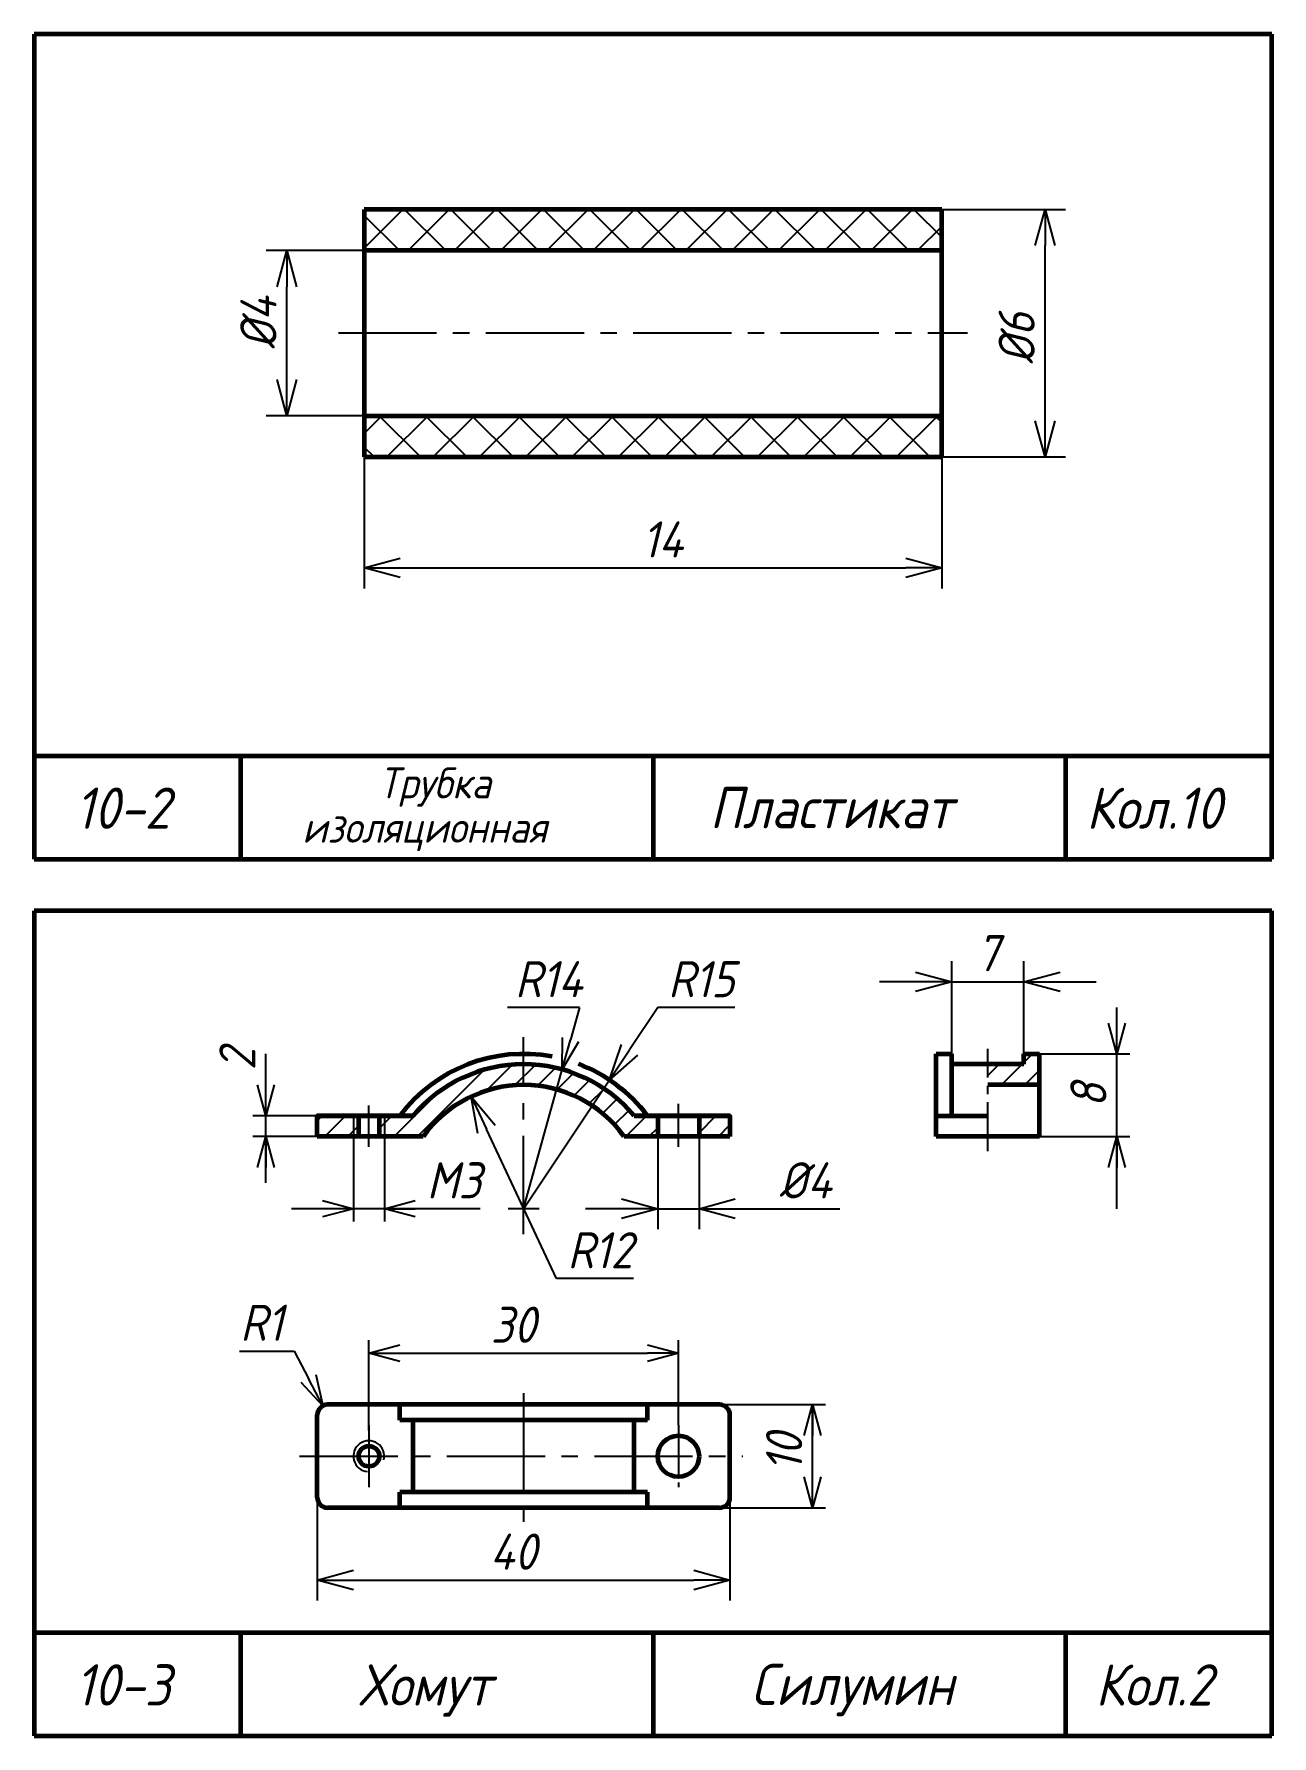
# Model space of a CAD drawing. Header units: millimetres. Extents: x -258 to 510, y 132 to 472.
# Drawn here: x 7 to 127, y 307 to 472 of the extents above; entities that cross this region are included whole.
import ezdxf

# ---------------------------------------------------------------- set-up
doc = ezdxf.new("R2010")
doc.units = ezdxf.units.MM
doc.header["$LTSCALE"] = 0.5
doc.linetypes.add('CENTER2', pattern=[28.575, 19.05, -3.175, 3.175, -3.175])
doc.linetypes.add('осевая2', pattern=[28.575, 19.05, -3.175, 3.175, -3.175])
doc.layers.get('0').update_dxf_attribs({"lineweight": 60})
doc.layers.get('Defpoints').update_dxf_attribs({"color": 5})
doc.styles.get("Standard").update_dxf_attribs({"font": 'isocpeui.ttf', "width": 0.9})
doc.dimstyles.new('Standart 1', dxfattribs={"dimtxt": 3.5, "dimasz": 3.5, "dimexe": 2, "dimexo": 0, "dimgap": 1, "dimtad": 1, "dimtoh": 1, "dimdec": 0, "dimtxsty": 'Standard', "dimblk": 'OPEN30', "dimcen": 2.5, "dimadec": 0, "dimazin": 0, "dimtfac": 1, "dimtdec": 0, "dimtmove": 0, "dimatfit": 3, "dimldrblk": 'DOTSMALL', "dimfxl": 0, "dimarcsym": 0})
pattern_1 = [(45, (-140.5362, 205.1184), (-1.122532, 1.122532), [])]

# ---------------------------------------------------------------- blocks, each defined once
blk = doc.blocks.new('_Open30')
at = {"color": 0, "linetype": 'ByBlock', "lineweight": -2}
for p, q in [((-1, 0.268), (0, 0)), ((0, 0), (-1, -0.268)), ((0, 0), (-1, 0))]:
    blk.add_line(p, q, dxfattribs=at)
blk = doc.blocks.new('*D57')
at = {"color": 0, "lineweight": -2}
for p, q in [((95, 455), (107, 455)), ((105, 434.5), (105, 451.5)), ((95, 431), (107, 431))]:
    blk.add_line(p, q, dxfattribs=at)
at = {"layer": 'Defpoints', "color": 0}
for p in [(95, 455), (105, 455), (95, 431)]:
    blk.add_point(p, dxfattribs=at)
at = {"color": 0, "lineweight": -2, "xscale": 3.5, "yscale": 3.5, "zscale": 3.5}
for p, rotation in [((105, 455), 90), ((105, 431), 270)]:
    blk.add_blockref('_Open30', p, dxfattribs=dict(at, rotation=rotation))
at = {"color": 0, "lineweight": -3, "insert": (102.25, 442.5), "char_height": 3.5, "attachment_point": 5, "rotation": 90}
blk.add_mtext('%%c6', dxfattribs=at)
blk = doc.blocks.new('_DotSmall')
at = {"color": 0, "linetype": 'ByBlock', "const_width": 0.5}
blk.add_lwpolyline([(-0.0625, 0, 1), (0.0625, 0, 1)], format="xyb", close=True, dxfattribs=at)
blk = doc.blocks.new('*D58')
at = {"color": 0, "lineweight": -2}
for p, q in [((39, 451), (29.5, 451)), ((31.5, 438.5), (31.5, 447.5)), ((39.04, 435), (29.5, 435))]:
    blk.add_line(p, q, dxfattribs=at)
at = {"layer": 'Defpoints', "color": 0}
for p in [(31.5, 451), (39, 451), (39.04, 435)]:
    blk.add_point(p, dxfattribs=at)
at = {"color": 0, "lineweight": -2, "xscale": 3.5, "yscale": 3.5, "zscale": 3.5}
for p, rotation in [((31.5, 451), 90), ((31.5, 435), 270)]:
    blk.add_blockref('_Open30', p, dxfattribs=dict(at, rotation=rotation))
at = {"color": 0, "lineweight": -3, "insert": (28.75, 444), "char_height": 3.5, "attachment_point": 5, "rotation": 90}
blk.add_mtext('%%c4', dxfattribs=at)
blk = doc.blocks.new('*D59')
at = {"color": 0, "lineweight": -2}
for p, q in [((39, 431), (39, 418.25)), ((95, 431), (95, 418.25)), ((42.5, 420.25), (91.5, 420.25))]:
    blk.add_line(p, q, dxfattribs=at)
at = {"layer": 'Defpoints', "color": 0}
for p in [(39, 431), (95, 431), (95, 420.25)]:
    blk.add_point(p, dxfattribs=at)
at = {"color": 0, "lineweight": -2, "xscale": 3.5, "yscale": 3.5, "zscale": 3.5, "rotation": 180}
blk.add_blockref('_Open30', (39, 420.25), dxfattribs=at)
at = {"color": 0, "lineweight": -2, "xscale": 3.5, "yscale": 3.5, "zscale": 3.5}
blk.add_blockref('_Open30', (95, 420.25), dxfattribs=at)
at = {"color": 0, "lineweight": -3, "insert": (67.93, 423), "char_height": 3.5, "attachment_point": 5}
blk.add_mtext('14', dxfattribs=at)
blk = doc.blocks.new('*D60')
at = {"color": 0, "lineweight": -2}
for p, q in [((67.46, 377.62), (64.73, 373.51)), ((74.92, 377.62), (67.46, 377.62)), ((54.46, 358.12), (62.78, 370.6))]:
    blk.add_line(p, q, dxfattribs=at)
at = {"layer": 'Defpoints', "color": 0}
for p in [(62.78, 370.6), (54.46, 358.12)]:
    blk.add_point(p, dxfattribs=at)
at = {"color": 0, "lineweight": -2, "xscale": 3.5, "yscale": 3.5, "zscale": 3.5, "rotation": 236.3099324740199}
blk.add_blockref('_Open30', (62.78, 370.6), dxfattribs=at)
at = {"color": 0, "lineweight": -3, "insert": (71.69, 380.37), "char_height": 3.5, "attachment_point": 5}
blk.add_mtext('R15', dxfattribs=at)
blk = doc.blocks.new('*D61')
at = {"color": 0, "lineweight": -2}
for p, q in [((57.63, 351.34), (50.86, 365.82)), ((65.11, 351.34), (57.63, 351.34))]:
    blk.add_line(p, q, dxfattribs=at)
at = {"layer": 'Defpoints', "color": 0}
for p in [(49.38, 368.99), (54.46, 358.12)]:
    blk.add_point(p, dxfattribs=at)
at = {"color": 0, "lineweight": -2, "xscale": 3.5, "yscale": 3.5, "zscale": 3.5, "rotation": 115.0544963400165}
blk.add_blockref('_Open30', (49.38, 368.99), dxfattribs=at)
at = {"color": 0, "lineweight": -3, "insert": (61.87, 354.09), "char_height": 3.5, "attachment_point": 5}
blk.add_mtext('R12', dxfattribs=at)
blk = doc.blocks.new('*D62')
at = {"color": 0, "lineweight": -2}
for p, q in [((95.96, 373.12), (95.96, 382.12)), ((102.96, 373.12), (102.96, 382.12)), ((92.46, 380.12), (88.96, 380.12)), ((95.96, 380.12), (102.96, 380.12)), ((106.46, 380.12), (109.96, 380.12))]:
    blk.add_line(p, q, dxfattribs=at)
at = {"layer": 'Defpoints', "color": 0}
for p in [(102.96, 380.12), (95.96, 373.12), (102.96, 373.12)]:
    blk.add_point(p, dxfattribs=at)
at = {"color": 0, "lineweight": -2, "xscale": 3.5, "yscale": 3.5, "zscale": 3.5}
blk.add_blockref('_Open30', (95.96, 380.12), dxfattribs=at)
at = {"color": 0, "lineweight": -2, "xscale": 3.5, "yscale": 3.5, "zscale": 3.5, "rotation": 180}
blk.add_blockref('_Open30', (102.96, 380.12), dxfattribs=at)
at = {"color": 0, "lineweight": -3, "insert": (99.46, 382.89), "char_height": 3.5, "attachment_point": 5}
blk.add_mtext('7', dxfattribs=at)
blk = doc.blocks.new('*D63')
at = {"color": 0, "lineweight": -2}
for p, q in [((34.46, 330.12), (34.46, 320.12)), ((74.46, 330.12), (74.46, 320.12)), ((37.96, 322.12), (70.96, 322.12))]:
    blk.add_line(p, q, dxfattribs=at)
at = {"layer": 'Defpoints', "color": 0}
for p in [(34.46, 330.12), (74.46, 330.12), (74.46, 322.12)]:
    blk.add_point(p, dxfattribs=at)
at = {"color": 0, "lineweight": -2, "xscale": 3.5, "yscale": 3.5, "zscale": 3.5, "rotation": 180}
blk.add_blockref('_Open30', (34.46, 322.12), dxfattribs=at)
at = {"color": 0, "lineweight": -2, "xscale": 3.5, "yscale": 3.5, "zscale": 3.5}
blk.add_blockref('_Open30', (74.46, 322.12), dxfattribs=at)
at = {"color": 0, "lineweight": -3, "insert": (53.46, 324.87), "char_height": 3.5, "attachment_point": 5}
blk.add_mtext('40', dxfattribs=at)
blk = doc.blocks.new('*D64')
at = {"color": 0, "lineweight": -2}
for p, q in [((67.46, 365.12), (67.46, 356.12)), ((71.46, 365.12), (71.46, 356.12)), ((63.96, 358.12), (60.46, 358.12)), ((67.46, 358.12), (71.46, 358.12)), ((74.96, 358.12), (85.1, 358.12))]:
    blk.add_line(p, q, dxfattribs=at)
at = {"layer": 'Defpoints', "color": 0}
for p in [(67.46, 365.12), (71.46, 365.12), (71.46, 358.12)]:
    blk.add_point(p, dxfattribs=at)
at = {"color": 0, "lineweight": -2, "xscale": 3.5, "yscale": 3.5, "zscale": 3.5}
blk.add_blockref('_Open30', (67.46, 358.12), dxfattribs=at)
at = {"color": 0, "lineweight": -2, "xscale": 3.5, "yscale": 3.5, "zscale": 3.5, "rotation": 180}
blk.add_blockref('_Open30', (71.46, 358.12), dxfattribs=at)
at = {"color": 0, "lineweight": -3, "insert": (81.78, 360.87), "char_height": 3.5, "attachment_point": 5}
blk.add_mtext('%%c4', dxfattribs=at)

msp = doc.modelspace()

# ---------------------------------------------------------------- hatches: boundary and pattern name
at = {"lineweight": -3}
h = msp.add_hatch(dxfattribs=at)
h.set_pattern_fill('ANSI37', style=0)
h.set_pattern_definition([(45, (-148, 372), (-2.245064, 2.245064), []), (135, (-148, 372), (-2.245064, -2.245064), [])])
h.paths.add_polyline_path([(95, 451), (95, 455), (39, 455), (39, 451)])
h.paths.add_polyline_path([(95, 431), (95, 435), (39, 435), (39, 431)])
h = msp.add_hatch(dxfattribs=at)
h.set_pattern_fill('ANSI31', scale=0.5, style=0)
h.set_pattern_definition(pattern_1)
h.paths.add_polyline_path([(99.46, 372.12), (99.46, 370.12), (104.46, 370.12), (104.46, 373.12), (102.96, 373.12), (102.96, 372.12)])
h = msp.add_hatch(dxfattribs=at)
h.set_pattern_fill('ANSI31', scale=0.5, style=0)
h.set_pattern_definition(pattern_1)
h.paths.add_polyline_path([(38.46, 367.12), (37.96, 367.12), (37.96, 365.12), (38.46, 365.12)])
h.paths.add_polyline_path([(37.96, 367.12), (34.46, 367.12), (34.46, 365.12), (37.96, 365.12)])
h.paths.add_polyline_path([(40.96, 367.12), (40.46, 367.12), (40.46, 365.12), (40.96, 365.12)])
h.paths.add_polyline_path([(40.96, 367.12), (40.96, 365.12), (44.72, 365.12, -0.241531), (54.46, 370.12), (54.46, 372.12, 0.221671), (43.74, 367.12)])
h.paths.add_polyline_path([(64.21, 365.12), (67.46, 365.12), (67.46, 367.12), (65.19, 367.12, 0.221671), (54.46, 372.12), (54.46, 370.12, -0.241531)])
h.paths.add_polyline_path([(74.46, 365.12), (74.46, 367.12), (71.46, 367.12), (71.46, 365.12)])

# ---------------------------------------------------------------- linework, layer by layer
at = {"color": 7, "lineweight": 60}
for p, q in [((7, 472), (7, 392)), ((127, 472), (7, 472)), ((127, 392), (127, 472)), ((39, 455), (39, 431)), ((95, 455), (39, 455)), ((95, 431), (95, 455)), ((95, 451), (39, 451)), ((39.04, 435), (95, 435)), ((39, 431), (95, 431)), ((127, 402), (7, 402)), ((27, 402), (27, 392)), ((67, 402), (67, 392)), ((107, 402), (107, 392)), ((7, 392), (127, 392)), ((7, 387), (7, 307)), ((127, 387), (7, 387)), ((127, 307), (127, 387)), ((94.46, 367.12), (99.46, 367.12)), ((127, 317), (7, 317)), ((27, 317), (27, 307)), ((67, 317), (67, 307)), ((107, 317), (107, 307)), ((7, 307), (127, 307))]:
    msp.add_line(p, q, dxfattribs=at)
at = {"color": 7, "linetype": 'осевая2', "lineweight": -3}
for p, q in [((36.5, 443.02), (97.5, 443.02)), ((54.46, 355.66), (54.46, 374.75)), ((54.46, 340.24), (54.46, 327.77)), ((32.74, 334.12), (75.71, 334.12))]:
    msp.add_line(p, q, dxfattribs=at)
at = {"color": 7, "lineweight": -3}
for p, q in [((59.88, 377.62), (52.9, 377.62)), ((59.88, 377.62), (59.01, 374.5)), ((111.96, 358.12), (111.96, 377.62)), ((29.46, 360.62), (29.46, 373.12)), ((104.46, 373.12), (113.21, 373.12)), ((54.46, 358.12), (58.21, 371.61)), ((34.46, 367.12), (28.21, 367.12)), ((34.46, 365.12), (28.21, 365.12)), ((37.96, 365.12), (37.96, 356.87)), ((40.96, 365.12), (40.96, 356.87)), ((104.46, 365.12), (113.21, 365.12)), ((50.25, 358.12), (31.96, 358.12)), ((39.46, 336.62), (39.46, 345.37)), ((69.46, 337.12), (69.46, 345.37)), ((26.91, 344.31), (32.2, 344.31)), ((32.2, 344.31), (33.6, 341.66)), ((42.46, 344.12), (66.46, 344.12)), ((73.46, 339.12), (83.71, 339.12)), ((82.46, 329.12), (82.46, 339.12)), ((73.46, 329.12), (83.71, 329.12))]:
    msp.add_line(p, q, dxfattribs=at)
at = {"color": 7, "linetype": 'Continuous', "lineweight": 60}
for p, q in [((94.46, 373.12), (95.96, 373.12)), ((94.46, 365.12), (94.46, 373.12)), ((95.96, 367.12), (95.96, 373.12)), ((102.96, 372.12), (102.96, 373.12)), ((102.98, 373.12), (104.46, 373.12)), ((104.46, 365.12), (104.46, 373.12)), ((102.96, 372.12), (95.96, 372.12)), ((104.46, 370.12), (99.46, 370.12)), ((34.46, 365.12), (34.46, 367.12)), ((38.46, 367.12), (38.46, 365.12)), ((40.46, 367.12), (40.46, 365.12)), ((67.46, 367.12), (67.46, 365.12)), ((71.46, 367.12), (71.46, 365.12)), ((74.46, 367.12), (74.46, 365.12)), ((44.72, 365.12), (34.46, 365.12)), ((74.46, 365.12), (64.21, 365.12)), ((104.46, 365.12), (94.46, 365.12)), ((73.46, 339.12), (35.46, 339.12)), ((42.46, 337.62), (42.46, 339.12)), ((66.46, 337.62), (66.46, 339.12)), ((34.46, 330.12), (34.46, 338.12)), ((66.46, 337.62), (42.46, 337.62)), ((43.74, 330.62), (43.74, 337.62)), ((65.19, 330.62), (65.19, 337.62)), ((74.46, 330.12), (74.46, 338.12)), ((42.46, 329.12), (42.46, 330.62)), ((66.46, 330.62), (42.46, 330.62)), ((66.46, 329.12), (66.46, 330.62)), ((73.46, 329.12), (35.46, 329.12))]:
    msp.add_line(p, q, dxfattribs=at)
at = {"color": 7, "linetype": 'осевая2', "lineweight": -3, "ltscale": 0.5}
for p, q in [((99.46, 363.68), (99.46, 373.62)), ((39.46, 364.12), (39.46, 368.12)), ((69.46, 337.12), (69.46, 331.12))]:
    msp.add_line(p, q, dxfattribs=at)
at = {"color": 7, "linetype": 'CENTER2', "lineweight": -3, "ltscale": 5}
for p, q in [((69.46, 364.12), (69.46, 368.27)), ((55.96, 358.12), (52.96, 358.12)), ((39.46, 337.12), (39.46, 331.12))]:
    msp.add_line(p, q, dxfattribs=at)
at = {"color": 7, "linetype": 'Continuous', "lineweight": -3}
for p, q in [((37.96, 367.12), (37.96, 365.12)), ((40.96, 367.12), (40.96, 365.12))]:
    msp.add_line(p, q, dxfattribs=at)
at = {"color": 7, "linetype": 'Continuous', "lineweight": 60}
msp.add_lwpolyline([(43.74, 367.12), (34.46, 367.12), (34.46, 367.12), (43.74, 367.12)], close=True, dxfattribs=at)
msp.add_lwpolyline([(65.19, 367.12), (74.46, 367.12), (65.19, 367.12)], dxfattribs=at)
for centre, radius in [((39.46, 334.12), 1), ((69.46, 334.12), 2)]:
    msp.add_circle(centre, radius, dxfattribs=at)
at = {"color": 7, "lineweight": 60}
for radius, start, end in [(15, 79.3901, 143.1301), (14, 40.0052, 139.9948), (15, 36.8699, 69.2672), (12, 35.6853, 144.3147)]:
    msp.add_arc((54.46, 358.12), radius, start, end, dxfattribs=at)
at = {"color": 7, "linetype": 'Continuous', "lineweight": 60}
for centre, start, end in [((35.46, 338.12), 90, 180), ((73.46, 338.12), 0, 90), ((35.46, 330.12), 180, 270), ((73.46, 330.12), 270, 0)]:
    msp.add_arc(centre, 1, start, end, dxfattribs=at)
at = {"color": 7, "linetype": 'Continuous', "lineweight": -3}
msp.add_arc((39.46, 334.12), 1.5, 346.7246, 264.6165, dxfattribs=at)

# ---------------------------------------------------------------- block references
at = {"color": 7, "lineweight": -3, "yscale": 3, "zscale": 3}
for p, xscale, rotation in [((58.21, 371.61), 3.00000000000001, 254.4886034723912), ((111.96, 373.12), 3, 270), ((29.46, 367.12), 3, 270), ((29.46, 365.12), 3, 90), ((111.96, 365.12), 3, 90), ((40.96, 358.12), 3, 180), ((39.46, 344.12), 3, 180), ((35, 339), 3.000000000000022, 297.7482354145802), ((82.46, 339.12), 3, 90), ((82.46, 329.12), 3, 270)]:
    msp.add_blockref('_Open30', p, dxfattribs=dict(at, xscale=xscale, rotation=rotation))
at = {"color": 7, "lineweight": -3, "xscale": 3, "yscale": 3, "zscale": 3}
for p in [(37.96, 358.12), (69.46, 344.12)]:
    msp.add_blockref('_Open30', p, dxfattribs=at)

# ---------------------------------------------------------------- texts
at = {"color": 7, "width": 0.9}
for s, height, p in [('Трубка', 3, (40.42, 397.9)), ('10-2', 4, (11, 394.95)), ('Пластикат', 4, (72.5, 395)), ('Кол.10', 4, (109, 394.95)), ('изоляционная', 3, (33, 393.6)), ('10-3', 4, (11, 309.95)), ('Хомут', 4, (38.5, 309.95)), ('Силумин', 4, (76.5, 310)), ('Кол.2', 4, (109.89, 309.95))]:
    msp.add_text(s, height=height, dxfattribs=at).set_placement(p)
at = {"color": 7, "lineweight": -3, "char_height": 3.5, "attachment_point": 5}
for s, insert in [('R14', (56.89, 380.37)), ('M3', (47.72, 360.87)), ('R1', (29.06, 347.06)), ('30', (53.46, 346.87))]:
    msp.add_mtext(s, dxfattribs=dict(at, insert=insert))
at = {"color": 7, "lineweight": -3, "char_height": 3.5, "attachment_point": 5, "rotation": 90}
for s, insert in [('2', (26.71, 372.62)), ('8', (109.21, 369.12)), ('10', (79.71, 334.5))]:
    msp.add_mtext(s, dxfattribs=dict(at, insert=insert))

# ---------------------------------------------------------------- dimensions: what is measured, and where the dimension line sits
at = {"color": 7, "lineweight": -3}
for base, p1, p2, text, picture, middle in [((105, 455), (95, 431), (95, 455), '%%c6', '*D57', (105, 442.5)), ((31.5, 451), (39.04, 435), (39, 451), '%%c4', '*D58', (31.5, 444))]:
    dim = msp.add_linear_dim(base=base, p1=p1, p2=p2, angle=90, text=text, dimstyle='Standart 1', dxfattribs=at)
    dim.commit()
    dim.dimension.update_dxf_attribs({"geometry": picture, "text_midpoint": middle, "dimtype": 160})
at = {"color": 7, "lineweight": -3, "ltscale": 0.5}
dim = msp.add_linear_dim(base=(95, 420.25), p1=(39, 431), p2=(95, 431), text='14', dimstyle='Standart 1', dxfattribs=at)
dim.commit()
dim.dimension.update_dxf_attribs({"geometry": '*D59', "text_midpoint": (67.93, 420.25), "dimtype": 160})
at = {"color": 7, "lineweight": -3}
for base, p1, p2, picture, middle in [((102.96, 380.12), (95.96, 373.12), (102.96, 373.12), '*D62', (99.46, 380.12)), ((74.46, 322.12), (34.46, 330.12), (74.46, 330.12), '*D63', (53.46, 322.12))]:
    dim = msp.add_linear_dim(base=base, p1=p1, p2=p2, dimstyle='Standart 1', dxfattribs=at)
    dim.commit()
    dim.dimension.update_dxf_attribs({"geometry": picture, "text_midpoint": middle, "dimtype": 160})
for mpoint, picture, middle in [((62.78, 370.6), '*D60', (71.69, 377.62)), ((49.38, 368.99), '*D61', (61.87, 351.34))]:
    dim = msp.add_radius_dim(center=(54.46, 358.12), mpoint=mpoint, dimstyle='Standart 1', dxfattribs=at)
    dim.commit()
    dim.dimension.update_dxf_attribs({"geometry": picture, "text_midpoint": middle, "dimtype": 164})
dim = msp.add_linear_dim(base=(71.46, 358.12), p1=(67.46, 365.12), p2=(71.46, 365.12), text='%%c4', dimstyle='Standart 1', dxfattribs=at)
dim.commit()
dim.dimension.update_dxf_attribs({"geometry": '*D64', "text_midpoint": (81.78, 358.12), "dimtype": 160})

doc.saveas('drawing.dxf')
